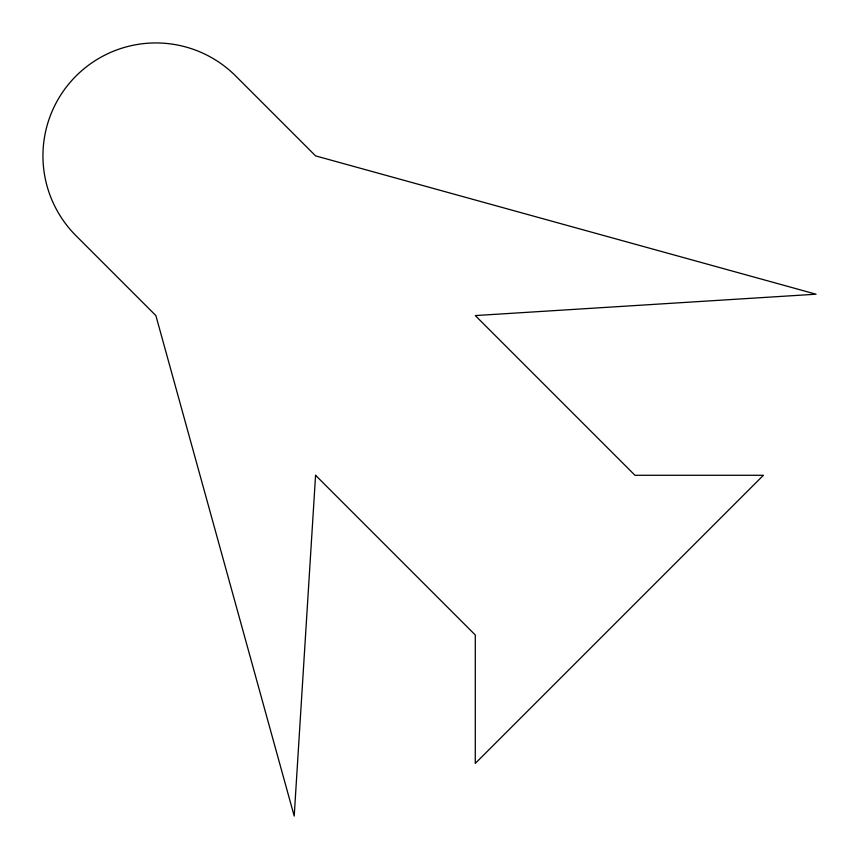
<?xml version="1.0" encoding="UTF-8"?>
<svg xmlns="http://www.w3.org/2000/svg" width="859" height="859" viewBox="0 0 859 859"><rect width="100%" height="100%" fill="white"/><g stroke="black" fill="none" stroke-linecap="round" stroke-linejoin="round"><path stroke-width="1.29" d="M315.575 475.285L294.207 816.05L155.876 315.575L76.021 235.731A112.926 112.926 0 0 1 76.021 76.021A112.926 112.926 0 0 1 235.731 76.021L315.575 155.876L816.05 294.207L475.285 315.575L634.984 475.285L763.393 475.285L475.285 763.393L475.285 634.984L315.575 475.285"/></g></svg>
